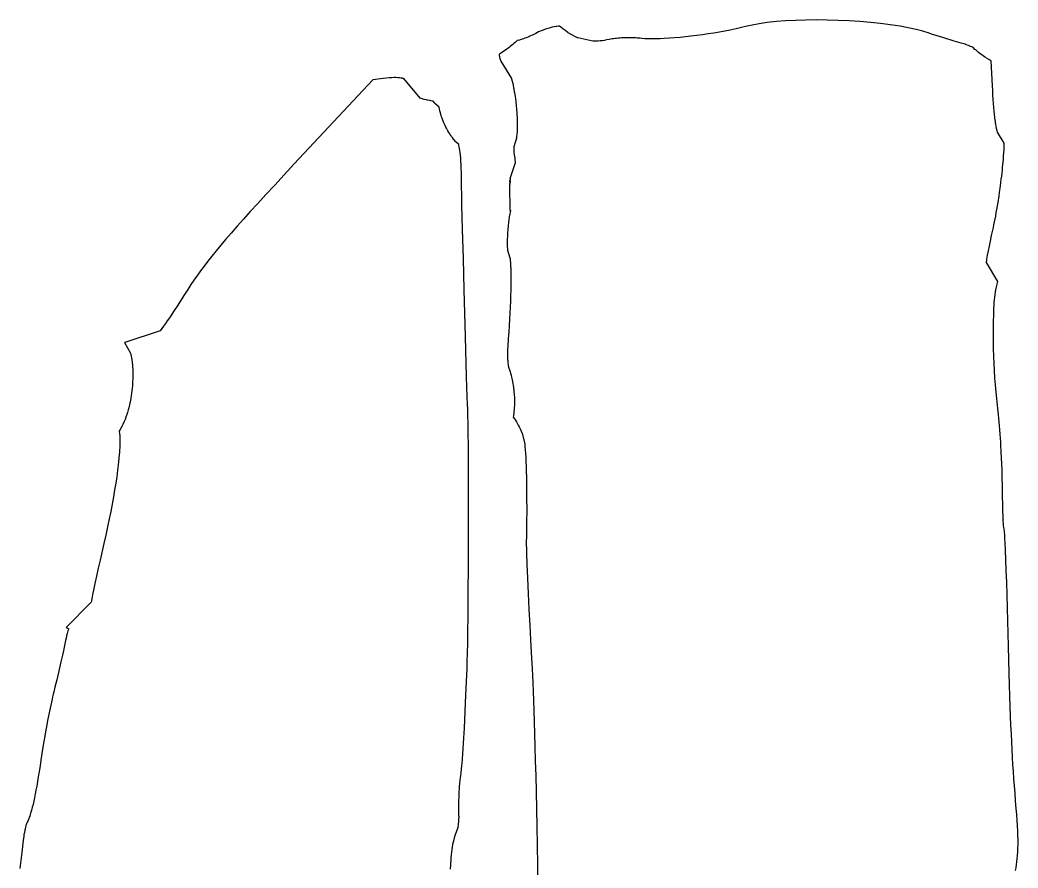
# Model space of a CAD drawing. Header units: metres. Extents: x -0.5 to 50.5, y -0.5 to 50.3.
# Drawn here: x 0.68 to 16.34, y 35.75 to 49.06 of the extents above; entities that cross this region are included whole.
import ezdxf

# ---------------------------------------------------------------- set-up
doc = ezdxf.new("R2010")
doc.units = ezdxf.units.M

msp = doc.modelspace()

# ---------------------------------------------------------------- linework, layer by layer
for p, q in [((12.5479, 49.0344), (12.4046, 49.0191)), ((12.6887, 49.0455), (12.5479, 49.0344)), ((12.8482, 49.0542), (12.6887, 49.0455)), ((13.0066, 49.0592), (12.8482, 49.0542)), ((13.1774, 49.0612), (13.0066, 49.0592)), ((13.3445, 49.0598), (13.1774, 49.0612)), ((13.5185, 49.055), (13.3445, 49.0598)), ((13.6878, 49.0472), (13.5185, 49.055)), ((13.8589, 49.0361), (13.6878, 49.0472)), ((14.0232, 49.0222), (13.8589, 49.0361)), ((8.81546, 48.8727), (8.77068, 48.8496)), ((8.83188, 48.8804), (8.81546, 48.8727)), ((8.85892, 48.8918), (8.83188, 48.8804)), ((8.88669, 48.9021), (8.85892, 48.8918)), ((8.90836, 48.9099), (8.88669, 48.9021)), ((8.9381, 48.9196), (8.90836, 48.9099)), ((8.95932, 48.9261), (8.9381, 48.9196)), ((8.97974, 48.9321), (8.95932, 48.9261)), ((9.01384, 48.9413), (8.97974, 48.9321)), ((9.03099, 48.9456), (9.01384, 48.9413)), ((9.06291, 48.9529), (9.03099, 48.9456)), ((9.09068, 48.9581), (9.06291, 48.9529)), ((9.10471, 48.9604), (9.09068, 48.9581)), ((9.12856, 48.9639), (9.10471, 48.9604)), ((9.14389, 48.9658), (9.12856, 48.9639)), ((9.18431, 48.9325), (9.14389, 48.9658)), ((9.19754, 48.9219), (9.18431, 48.9325)), ((9.22655, 48.8997), (9.19754, 48.9219)), ((9.2533, 48.8801), (9.22655, 48.8997)), ((9.27379, 48.8659), (9.2533, 48.8801)), ((9.28259, 48.86), (9.27379, 48.8659)), ((11.6553, 48.8708), (11.5636, 48.8552)), ((11.7377, 48.8858), (11.6553, 48.8708)), ((11.8241, 48.9027), (11.7377, 48.8858)), ((11.9182, 48.9227), (11.8241, 48.9027)), ((11.9988, 48.9413), (11.9182, 48.9227)), ((12.0627, 48.9572), (11.9988, 48.9413)), ((12.1671, 48.9813), (12.0627, 48.9572)), ((12.28, 49.0017), (12.1671, 48.9813)), ((12.4046, 49.0191), (12.28, 49.0017)), ((14.1828, 49.0052), (14.0232, 49.0222)), ((14.3345, 48.9857), (14.1828, 49.0052)), ((14.4901, 48.9616), (14.3345, 48.9857)), ((14.6175, 48.9382), (14.4901, 48.9616)), ((14.7403, 48.9113), (14.6175, 48.9382)), ((14.8479, 48.8831), (14.7403, 48.9113)), ((14.947, 48.8518), (14.8479, 48.8831)), ((8.45932, 48.7168), (8.44835, 48.707)), ((8.48157, 48.7377), (8.45932, 48.7168)), ((8.51529, 48.7446), (8.48157, 48.7377)), ((8.5267, 48.748), (8.51529, 48.7446)), ((8.55978, 48.759), (8.5267, 48.748)), ((8.5808, 48.7666), (8.55978, 48.759)), ((8.59976, 48.7737), (8.5808, 48.7666)), ((8.62035, 48.7818), (8.59976, 48.7737)), ((8.63626, 48.7882), (8.62035, 48.7818)), ((8.66133, 48.7988), (8.63626, 48.7882)), ((8.67674, 48.8055), (8.66133, 48.7988)), ((8.7048, 48.818), (8.67674, 48.8055)), ((8.74167, 48.8353), (8.7048, 48.818)), ((8.77068, 48.8496), (8.74167, 48.8353)), ((9.30949, 48.8428), (9.28259, 48.86)), ((9.31836, 48.8374), (9.30949, 48.8428)), ((9.34613, 48.8214), (9.31836, 48.8374)), ((9.38408, 48.8017), (9.34613, 48.8214)), ((9.42761, 48.7822), (9.38408, 48.8017)), ((9.43118, 48.7807), (9.42761, 48.7822)), ((9.66927, 48.7284), (9.43118, 48.7807)), ((9.67413, 48.7282), (9.66927, 48.7284)), ((9.74319, 48.7285), (9.67413, 48.7282)), ((9.74878, 48.7288), (9.74319, 48.7285)), ((9.78033, 48.7311), (9.74878, 48.7288)), ((9.78862, 48.7319), (9.78033, 48.7311)), ((9.82025, 48.7357), (9.78862, 48.7319)), ((9.84932, 48.7401), (9.82025, 48.7357)), ((9.86249, 48.7424), (9.84932, 48.7401)), ((9.88596, 48.7468), (9.86249, 48.7424)), ((9.92267, 48.7544), (9.88596, 48.7468)), ((9.94826, 48.7592), (9.92267, 48.7544)), ((9.97276, 48.7632), (9.94826, 48.7592)), ((9.99086, 48.7659), (9.97276, 48.7632)), ((10.0167, 48.7694), (9.99086, 48.7659)), ((10.0407, 48.7722), (10.0167, 48.7694)), ((10.0631, 48.7744), (10.0407, 48.7722)), ((10.0915, 48.7767), (10.0631, 48.7744)), ((10.1183, 48.7786), (10.0915, 48.7767)), ((10.1393, 48.7797), (10.1183, 48.7786)), ((10.1697, 48.7807), (10.1393, 48.7797)), ((10.1954, 48.7812), (10.1697, 48.7807)), ((10.2221, 48.7815), (10.1954, 48.7812)), ((10.2518, 48.7812), (10.2221, 48.7815)), ((10.28, 48.7806), (10.2518, 48.7812)), ((10.3051, 48.7797), (10.28, 48.7806)), ((10.3407, 48.778), (10.3051, 48.7797)), ((10.3651, 48.7765), (10.3407, 48.778)), ((10.403, 48.7736), (10.3651, 48.7765)), ((10.4357, 48.7709), (10.403, 48.7736)), ((10.4832, 48.7674), (10.4357, 48.7709)), ((10.5129, 48.7658), (10.4832, 48.7674)), ((10.5576, 48.7644), (10.5129, 48.7658)), ((10.5788, 48.7641), (10.5576, 48.7644)), ((10.6335, 48.764), (10.5788, 48.7641)), ((10.6498, 48.7642), (10.6335, 48.764)), ((10.7073, 48.7654), (10.6498, 48.7642)), ((10.7225, 48.7659), (10.7073, 48.7654)), ((10.7871, 48.7687), (10.7225, 48.7659)), ((10.8681, 48.7735), (10.7871, 48.7687)), ((10.9496, 48.7794), (10.8681, 48.7735)), ((11.0375, 48.7871), (10.9496, 48.7794)), ((11.1235, 48.7957), (11.0375, 48.7871)), ((11.2078, 48.8051), (11.1235, 48.7957)), ((11.3008, 48.8167), (11.2078, 48.8051)), ((11.3859, 48.8282), (11.3008, 48.8167)), ((11.4785, 48.8418), (11.3859, 48.8282)), ((11.5636, 48.8552), (11.4785, 48.8418)), ((14.9832, 48.8397), (14.947, 48.8518)), ((15.0718, 48.8114), (14.9832, 48.8397)), ((15.1735, 48.7801), (15.0718, 48.8114)), ((15.3393, 48.7306), (15.1735, 48.7801)), ((15.4481, 48.6989), (15.3393, 48.7306)), ((8.25708, 48.5616), (8.23338, 48.5462)), ((8.28267, 48.579), (8.25708, 48.5616)), ((8.3172, 48.6031), (8.28267, 48.579)), ((8.35486, 48.6308), (8.3172, 48.6031)), ((8.37019, 48.6425), (8.35486, 48.6308)), ((8.392, 48.6596), (8.37019, 48.6425)), ((8.41135, 48.6753), (8.392, 48.6596)), ((8.4301, 48.691), (8.41135, 48.6753)), ((8.44835, 48.707), (8.4301, 48.691)), ((15.4705, 48.6919), (15.4481, 48.6989)), ((15.4874, 48.6864), (15.4705, 48.6919)), ((15.5081, 48.6793), (15.4874, 48.6864)), ((15.5256, 48.6731), (15.5081, 48.6793)), ((15.5624, 48.6589), (15.5256, 48.6731)), ((15.5954, 48.6452), (15.5624, 48.6589)), ((15.6139, 48.637), (15.5954, 48.6452)), ((15.625, 48.6318), (15.6139, 48.637)), ((15.6396, 48.6245), (15.625, 48.6318)), ((15.6641, 48.5996), (15.6396, 48.6245)), ((15.6749, 48.5898), (15.6641, 48.5996)), ((15.7051, 48.564), (15.6749, 48.5898)), ((15.7195, 48.5523), (15.7051, 48.564)), ((8.21826, 48.5366), (8.19522, 48.5223)), ((8.19522, 48.5223), (8.19783, 48.505)), ((8.19783, 48.505), (8.20096, 48.4884)), ((8.20096, 48.4884), (8.20438, 48.4733)), ((8.20438, 48.4733), (8.20721, 48.4626)), ((8.20721, 48.4626), (8.20961, 48.4544)), ((8.20961, 48.4544), (8.21426, 48.4404)), ((8.21426, 48.4404), (8.21608, 48.4357)), ((8.21608, 48.4357), (8.21906, 48.4288)), ((8.23338, 48.5462), (8.21826, 48.5366)), ((8.21906, 48.4288), (8.22015, 48.4266)), ((8.22015, 48.4266), (8.22437, 48.4205)), ((8.22437, 48.4205), (8.22394, 48.4203)), ((8.22394, 48.4203), (8.22604, 48.4168)), ((8.22705, 48.4138), (8.22452, 48.4125)), ((8.22452, 48.4125), (8.3891, 48.1431)), ((8.22604, 48.4168), (8.2256, 48.4165)), ((8.2256, 48.4165), (8.22705, 48.4138)), ((15.7415, 48.5352), (15.7195, 48.5523)), ((15.7744, 48.511), (15.7415, 48.5352)), ((15.795, 48.4965), (15.7744, 48.511)), ((15.8161, 48.4823), (15.795, 48.4965)), ((15.8333, 48.471), (15.8161, 48.4823)), ((15.8454, 48.4633), (15.8333, 48.471)), ((15.8803, 48.442), (15.8454, 48.4633)), ((15.8993, 48.4308), (15.8803, 48.442)), ((15.9184, 48.42), (15.8993, 48.4308)), ((15.9385, 48.0294), (15.9184, 48.42)), ((6.21733, 48.1192), (4.98303, 46.8008)), ((6.37936, 48.1416), (6.21733, 48.1192)), ((6.42625, 48.1475), (6.37936, 48.1416)), ((6.47168, 48.1518), (6.42625, 48.1475)), ((6.5116, 48.1543), (6.47168, 48.1518)), ((6.54962, 48.1554), (6.5116, 48.1543)), ((6.5779, 48.1554), (6.54962, 48.1554)), ((6.60704, 48.1544), (6.5779, 48.1554)), ((6.63438, 48.1524), (6.60704, 48.1544)), ((6.65474, 48.15), (6.63438, 48.1524)), ((6.6721, 48.1473), (6.65474, 48.15)), ((6.68112, 48.1453), (6.6721, 48.1473)), ((6.68562, 48.1433), (6.68112, 48.1453)), ((6.68585, 48.1438), (6.68562, 48.1433)), ((6.68701, 48.1433), (6.68585, 48.1438)), ((6.68709, 48.1435), (6.68701, 48.1433)), ((6.69785, 48.1396), (6.68709, 48.1435)), ((6.6982, 48.1406), (6.69785, 48.1396)), ((6.70061, 48.1399), (6.6982, 48.1406)), ((6.70132, 48.1426), (6.70061, 48.1399)), ((6.95837, 47.8329), (6.70132, 48.1426)), ((8.3891, 48.1431), (8.39149, 48.1351)), ((8.39149, 48.1351), (8.4016, 48.0981)), ((8.4016, 48.0981), (8.40938, 48.0663)), ((8.40938, 48.0663), (8.41527, 48.0402)), ((8.41527, 48.0402), (8.42392, 47.9981)), ((8.42392, 47.9981), (8.42755, 47.9794)), ((8.42755, 47.9794), (8.43547, 47.9348)), ((8.43547, 47.9348), (8.43852, 47.9161)), ((15.9426, 47.9532), (15.9385, 48.0294)), ((15.9467, 47.8809), (15.9426, 47.9532)), ((7.00679, 47.818), (6.95837, 47.8329)), ((7.02301, 47.8137), (7.00679, 47.818)), ((7.05746, 47.8053), (7.02301, 47.8137)), ((7.07156, 47.8023), (7.05746, 47.8053)), ((7.10814, 47.7954), (7.07156, 47.8023)), ((7.12558, 47.7925), (7.10814, 47.7954)), ((7.16222, 47.7875), (7.12558, 47.7925)), ((7.18307, 47.7583), (7.16222, 47.7875)), ((8.43852, 47.9161), (8.44623, 47.8649)), ((8.44623, 47.8649), (8.45706, 47.7812)), ((8.45706, 47.7812), (8.46448, 47.7125)), ((15.9509, 47.8136), (15.9467, 47.8809)), ((15.9553, 47.7502), (15.9509, 47.8136)), ((7.18977, 47.7494), (7.18307, 47.7583)), ((7.25432, 47.6936), (7.18977, 47.7494)), ((7.26065, 47.6672), (7.25432, 47.6936)), ((7.26828, 47.6325), (7.26065, 47.6672)), ((7.27512, 47.6049), (7.26828, 47.6325)), ((8.46448, 47.7125), (8.46928, 47.6593)), ((8.46928, 47.6593), (8.47408, 47.5941)), ((15.9601, 47.6881), (15.9553, 47.7502)), ((15.9647, 47.6347), (15.9601, 47.6881)), ((15.9703, 47.5789), (15.9647, 47.6347)), ((7.28311, 47.576), (7.27512, 47.6049)), ((7.28696, 47.5632), (7.28311, 47.576)), ((7.29466, 47.5392), (7.28696, 47.5632)), ((7.29831, 47.5285), (7.29466, 47.5392)), ((7.30789, 47.5018), (7.29831, 47.5285)), ((7.31931, 47.4722), (7.30789, 47.5018)), ((7.32935, 47.448), (7.31931, 47.4722)), ((8.47408, 47.5941), (8.47502, 47.5792)), ((8.47502, 47.5792), (8.478, 47.5211)), ((8.478, 47.5211), (8.47997, 47.4599)), ((8.47997, 47.4599), (8.48026, 47.4408)), ((15.9751, 47.5348), (15.9703, 47.5789)), ((15.9769, 47.5206), (15.9751, 47.5348)), ((15.9836, 47.4699), (15.9769, 47.5206)), ((15.9876, 47.4434), (15.9836, 47.4699)), ((7.3356, 47.4338), (7.32935, 47.448)), ((7.34825, 47.4064), (7.3356, 47.4338)), ((7.36125, 47.3798), (7.34825, 47.4064)), ((7.37077, 47.3612), (7.36125, 47.3798)), ((7.37653, 47.3505), (7.37077, 47.3612)), ((7.38713, 47.3312), (7.37653, 47.3505)), ((7.3942, 47.3189), (7.38713, 47.3312)), ((7.40916, 47.2939), (7.3942, 47.3189)), ((8.47757, 47.3018), (8.47531, 47.2696)), ((8.4791, 47.3322), (8.47757, 47.3018)), ((8.48018, 47.3723), (8.4791, 47.3322)), ((8.48041, 47.394), (8.48018, 47.3723)), ((8.48026, 47.4408), (8.48041, 47.394)), ((15.9909, 47.4235), (15.9876, 47.4434)), ((15.9963, 47.3936), (15.9909, 47.4235)), ((16.0041, 47.3553), (15.9963, 47.3936)), ((16.0117, 47.3225), (16.0041, 47.3553)), ((16.0169, 47.3025), (16.0117, 47.3225)), ((16.1234, 47.1294), (16.0169, 47.3025)), ((7.42195, 47.2735), (7.40916, 47.2939)), ((7.42755, 47.2649), (7.42195, 47.2735)), ((7.44254, 47.243), (7.42755, 47.2649)), ((7.44849, 47.2345), (7.44254, 47.243)), ((7.46324, 47.2144), (7.44849, 47.2345)), ((7.48186, 47.1905), (7.46324, 47.2144)), ((7.48759, 47.1835), (7.48186, 47.1905)), ((7.51755, 47.149), (7.48759, 47.1835)), ((7.52307, 47.1431), (7.51755, 47.149)), ((7.56349, 47.1049), (7.52307, 47.1431)), ((8.46819, 47.2054), (8.4301, 47.0688)), ((8.47081, 47.225), (8.46819, 47.2054)), ((8.47531, 47.2696), (8.47081, 47.225)), ((7.56706, 47.092), (7.56349, 47.1049)), ((7.57193, 47.0711), (7.56706, 47.092)), ((7.57738, 47.0428), (7.57193, 47.0711)), ((7.58182, 47.0156), (7.57738, 47.0428)), ((7.58713, 46.9761), (7.58182, 47.0156)), ((8.42726, 47.0382), (8.42711, 47.0239)), ((8.42711, 47.0239), (8.42784, 47.0045)), ((8.42792, 47.0511), (8.42726, 47.0382)), ((8.42784, 47.0045), (8.42923, 46.9859)), ((8.42863, 47.0575), (8.42792, 47.0511)), ((8.43016, 47.0641), (8.42863, 47.0575)), ((8.43047, 47.0687), (8.42966, 47.0643)), ((8.42966, 47.0643), (8.43016, 47.0641)), ((8.4301, 47.0688), (8.43047, 47.0687)), ((16.117, 46.9743), (16.12, 47.0206)), ((16.12, 47.0206), (16.1218, 47.0548)), ((16.1218, 47.0548), (16.1231, 47.0872)), ((16.1231, 47.0872), (16.1236, 47.114)), ((16.1236, 47.114), (16.1234, 47.1294)), ((7.59134, 46.9379), (7.58713, 46.9761)), ((7.59512, 46.8939), (7.59134, 46.9379)), ((7.59846, 46.8446), (7.59512, 46.8939)), ((7.6013, 46.789), (7.59846, 46.8446)), ((8.42923, 46.9859), (8.43016, 46.9769)), ((8.43016, 46.9769), (8.4391, 46.9187)), ((8.4391, 46.9187), (8.44289, 46.8902)), ((8.44289, 46.8902), (8.44543, 46.8679)), ((8.44543, 46.8679), (8.44899, 46.8307)), ((8.44899, 46.8307), (8.4498, 46.82)), ((16.0975, 46.7455), (16.1094, 46.8783)), ((16.1094, 46.8783), (16.1135, 46.9272)), ((16.1135, 46.9272), (16.117, 46.9743)), ((4.98303, 46.8008), (4.8231, 46.6297)), ((7.60341, 46.7267), (7.6013, 46.789)), ((7.60449, 46.6719), (7.60341, 46.7267)), ((8.4498, 46.82), (8.37099, 46.5821)), ((16.0887, 46.6577), (16.094, 46.708)), ((16.094, 46.708), (16.0975, 46.7455)), ((4.8231, 46.6297), (4.67465, 46.4702)), ((7.6058, 46.5416), (7.60449, 46.6719)), ((7.60754, 46.4438), (7.6058, 46.5416)), ((8.37106, 46.54), (8.35812, 46.5403)), ((8.35812, 46.5403), (8.35828, 46.5334)), ((8.35828, 46.5334), (8.37012, 46.5324)), ((8.36954, 46.5254), (8.35841, 46.5263)), ((8.35841, 46.5263), (8.35849, 46.5206)), ((8.35849, 46.5206), (8.3694, 46.5191)), ((8.3694, 46.5191), (8.36575, 46.4929)), ((8.36722, 46.5706), (8.36583, 46.5665)), ((8.36583, 46.5665), (8.37172, 46.5664)), ((8.37122, 46.5707), (8.36722, 46.5706)), ((8.37012, 46.5324), (8.36954, 46.5254)), ((8.37041, 46.5803), (8.36975, 46.5783)), ((8.36975, 46.5783), (8.37099, 46.5783)), ((8.37114, 46.5803), (8.37041, 46.5803)), ((8.37099, 46.5821), (8.37114, 46.5803)), ((8.37099, 46.5783), (8.37122, 46.5707)), ((8.37172, 46.5664), (8.37106, 46.54)), ((16.0712, 46.5124), (16.0776, 46.5622)), ((16.0776, 46.5622), (16.0835, 46.6117)), ((16.0835, 46.6117), (16.0887, 46.6577)), ((4.67465, 46.4702), (4.53719, 46.3216)), ((7.61038, 46.3143), (7.60754, 46.4438)), ((8.36575, 46.4929), (8.35893, 46.4938)), ((8.35893, 46.4938), (8.35899, 46.4878)), ((8.35899, 46.4878), (8.36417, 46.4868)), ((8.36285, 46.4801), (8.35915, 46.4808)), ((8.35915, 46.4808), (8.35922, 46.4756)), ((8.35922, 46.4756), (8.3622, 46.4749)), ((8.3622, 46.4749), (8.35944, 46.4638)), ((8.35944, 46.4638), (8.36591, 46.0768)), ((8.36417, 46.4868), (8.36285, 46.4801)), ((16.0493, 46.3532), (16.0643, 46.4594)), ((16.0643, 46.4594), (16.0712, 46.5124)), ((4.53719, 46.3216), (4.40961, 46.1828)), ((7.61409, 46.1564), (7.61038, 46.3143)), ((16.0254, 46.1962), (16.0413, 46.2994)), ((16.0413, 46.2994), (16.0493, 46.3532)), ((4.29178, 46.0536), (4.18579, 45.9361)), ((4.40961, 46.1828), (4.29178, 46.0536)), ((7.62369, 45.7712), (7.61409, 46.1564)), ((8.36591, 46.0768), (8.37761, 46.0731)), ((8.37209, 46.0554), (8.36845, 46.0405)), ((8.37419, 46.0611), (8.37209, 46.0554)), ((8.37761, 46.0731), (8.3739, 46.0613)), ((8.3739, 46.0613), (8.37419, 46.0611)), ((15.9988, 46.0379), (16.0067, 46.0835)), ((16.0067, 46.0835), (16.0254, 46.1962)), ((4.18579, 45.9361), (4.08583, 45.8239)), ((8.34991, 45.9275), (8.34439, 45.8815)), ((8.35602, 45.9712), (8.34991, 45.9275)), ((8.36365, 46.0164), (8.35602, 45.9712)), ((8.36845, 46.0405), (8.36365, 46.0164)), ((15.9621, 45.8447), (15.9719, 45.8938)), ((15.9719, 45.8938), (15.989, 45.9836)), ((15.989, 45.9836), (15.9988, 46.0379)), ((4.08583, 45.8239), (3.99008, 45.715)), ((7.63547, 45.3172), (7.62369, 45.7712)), ((8.33429, 45.7737), (8.33043, 45.7206)), ((8.33916, 45.8305), (8.33429, 45.7737)), ((8.34439, 45.8815), (8.33916, 45.8305)), ((15.925, 45.6758), (15.9537, 45.8047)), ((15.9537, 45.8047), (15.9621, 45.8447)), ((3.90453, 45.616), (3.8282, 45.526)), ((3.99008, 45.715), (3.90453, 45.616)), ((8.32541, 45.6136), (8.32454, 45.5699)), ((8.32767, 45.6696), (8.32541, 45.6136)), ((8.33043, 45.7206), (8.32767, 45.6696)), ((15.8897, 45.5116), (15.9064, 45.5905)), ((15.9064, 45.5905), (15.925, 45.6758)), ((3.75449, 45.4371), (3.68906, 45.3562)), ((3.8282, 45.526), (3.75449, 45.4371)), ((8.32454, 45.5699), (8.32454, 45.5278)), ((8.32454, 45.5278), (8.32527, 45.5002)), ((8.32527, 45.5002), (8.32687, 45.4722)), ((8.32687, 45.4722), (8.32751, 45.4656)), ((8.32751, 45.4656), (8.32935, 45.4559)), ((8.32935, 45.4559), (8.32861, 45.4557)), ((8.32861, 45.4557), (8.32941, 45.448)), ((8.32941, 45.448), (8.32898, 45.448)), ((8.32898, 45.448), (8.36736, 45.326)), ((15.8619, 45.3701), (15.8745, 45.4365)), ((15.8745, 45.4365), (15.8897, 45.5116)), ((3.6272, 45.2777), (3.567, 45.1988)), ((3.68906, 45.3562), (3.6272, 45.2777)), ((7.64862, 44.8269), (7.63547, 45.3172)), ((8.36736, 45.326), (8.36917, 45.3102)), ((8.36917, 45.3102), (8.37187, 45.2821)), ((8.37187, 45.2821), (8.37411, 45.2521)), ((15.8425, 45.252), (15.8482, 45.2904)), ((15.8482, 45.2904), (15.8508, 45.3061)), ((15.8508, 45.3061), (15.8619, 45.3701)), ((3.51198, 45.1247), (3.46327, 45.0568)), ((3.567, 45.1988), (3.51198, 45.1247)), ((8.37411, 45.2521), (8.37521, 45.2338)), ((8.37521, 45.2338), (8.37753, 45.1868)), ((8.37753, 45.1868), (8.37811, 45.1723)), ((8.37811, 45.1723), (8.37987, 45.1112)), ((8.37987, 45.1112), (8.38058, 45.0482)), ((16.0241, 44.9566), (15.8425, 45.252)), ((3.40852, 44.9782), (3.36113, 44.908)), ((3.46327, 45.0568), (3.40852, 44.9782)), ((8.38066, 44.9749), (8.38, 44.8985)), ((8.38058, 45.0482), (8.38066, 44.9749)), ((16.005, 44.8918), (16.0241, 44.9566)), ((3.31192, 44.8329), (3.26088, 44.7531)), ((3.36113, 44.908), (3.31192, 44.8329)), ((7.66898, 44.0936), (7.64862, 44.8269)), ((8.37856, 44.82), (8.3763, 44.7346)), ((8.38, 44.8985), (8.37856, 44.82)), ((15.9856, 44.7878), (15.9917, 44.8263)), ((15.9917, 44.8263), (16.0005, 44.8719)), ((16.0005, 44.8719), (16.005, 44.8918)), ((3.22504, 44.6966), (3.15468, 44.587)), ((3.26088, 44.7531), (3.22504, 44.6966)), ((8.3734, 44.6453), (8.36975, 44.5545)), ((8.3763, 44.7346), (8.3734, 44.6453)), ((15.9678, 44.6187), (15.973, 44.6808)), ((15.973, 44.6808), (15.9751, 44.7018)), ((15.9751, 44.7018), (15.9814, 44.7566)), ((15.9814, 44.7566), (15.9856, 44.7878)), ((3.08656, 44.4834), (3.05341, 44.4336)), ((3.15468, 44.587), (3.08656, 44.4834)), ((8.36975, 44.5545), (8.3654, 44.4597)), ((15.9579, 44.4323), (15.9612, 44.5108)), ((15.9612, 44.5108), (15.9666, 44.6022)), ((15.9666, 44.6022), (15.9678, 44.6187)), ((2.9901, 44.3402), (2.96088, 44.2979)), ((3.02245, 44.3877), (2.9901, 44.3402)), ((3.05341, 44.4336), (3.02245, 44.3877)), ((8.36031, 44.3629), (8.35449, 44.2631)), ((8.3654, 44.4597), (8.36031, 44.3629)), ((15.9536, 44.2267), (15.9551, 44.3306)), ((15.9551, 44.3306), (15.9579, 44.4323)), ((2.8764, 44.1792), (2.32195, 44.0005)), ((2.90323, 44.2161), (2.8764, 44.1792)), ((2.93164, 44.2561), (2.90323, 44.2161)), ((2.96088, 44.2979), (2.93164, 44.2561)), ((8.35449, 44.2631), (8.34795, 44.1624)), ((15.9535, 44.1223), (15.9536, 44.2267)), ((7.68744, 43.4597), (7.66898, 44.0936)), ((8.34082, 44.0612), (8.33101, 43.9294)), ((8.34795, 44.1624), (8.34082, 44.0612)), ((15.9544, 44.0098), (15.9535, 44.1223)), ((2.32195, 44.0005), (2.3197, 43.9965)), ((2.3197, 43.9965), (2.4118, 43.8301)), ((8.32832, 43.8758), (8.32759, 43.8511)), ((8.32941, 43.9025), (8.32832, 43.8758)), ((8.33101, 43.9294), (8.32941, 43.9025)), ((15.9565, 43.9002), (15.9544, 44.0098)), ((15.9599, 43.7858), (15.9565, 43.9002)), ((2.4118, 43.8301), (2.41653, 43.8109)), ((2.41653, 43.8109), (2.42743, 43.7584)), ((2.42743, 43.7584), (2.43224, 43.7298)), ((2.43224, 43.7298), (2.43811, 43.6865)), ((8.32759, 43.8511), (8.32738, 43.8247)), ((8.32738, 43.8247), (8.32751, 43.8003)), ((8.32751, 43.8003), (8.32796, 43.778)), ((8.32796, 43.778), (8.32883, 43.7571)), ((8.32883, 43.7571), (8.33029, 43.7312)), ((8.33029, 43.7312), (8.33159, 43.714)), ((8.33159, 43.714), (8.33377, 43.6908)), ((15.9644, 43.6714), (15.9599, 43.7858)), ((2.43811, 43.6865), (2.44197, 43.65)), ((2.44197, 43.65), (2.44489, 43.6138)), ((2.44489, 43.6138), (2.44705, 43.5737)), ((2.44705, 43.5737), (2.44807, 43.5436)), ((2.44807, 43.5436), (2.44865, 43.4954)), ((8.33377, 43.6908), (8.33553, 43.6764)), ((8.33553, 43.6764), (8.33864, 43.6538)), ((8.33864, 43.6538), (8.34126, 43.6373)), ((8.34126, 43.6373), (8.34366, 43.6242)), ((8.34366, 43.6242), (8.34642, 43.611)), ((8.34642, 43.611), (8.35049, 43.5937)), ((8.35049, 43.5937), (8.35341, 43.5826)), ((8.35341, 43.5826), (8.35741, 43.5688)), ((8.35741, 43.5688), (8.3678, 43.5367)), ((15.97, 43.558), (15.9644, 43.6714)), ((15.9772, 43.4412), (15.97, 43.558)), ((2.44612, 43.3967), (2.44305, 43.3459)), ((2.44713, 43.4198), (2.44612, 43.3967)), ((2.44844, 43.467), (2.44713, 43.4198)), ((2.44865, 43.4954), (2.44844, 43.467)), ((7.69725, 43.1448), (7.68744, 43.4597)), ((8.3678, 43.5367), (8.37361, 43.5178)), ((8.37361, 43.5178), (8.3835, 43.4834)), ((8.3835, 43.4834), (8.3912, 43.4537)), ((8.3912, 43.4537), (8.39658, 43.4315)), ((8.39658, 43.4315), (8.40131, 43.4109)), ((8.40131, 43.4109), (8.40683, 43.3842)), ((8.40683, 43.3842), (8.41322, 43.3505)), ((15.985, 43.3333), (15.9772, 43.4412)), ((2.43361, 43.2466), (2.42693, 43.1948)), ((2.43629, 43.2707), (2.43361, 43.2466)), ((2.4411, 43.3213), (2.43629, 43.2707)), ((2.44305, 43.3459), (2.4411, 43.3213)), ((8.41322, 43.3505), (8.4165, 43.3314)), ((8.4165, 43.3314), (8.42224, 43.2936)), ((8.42224, 43.2936), (8.42464, 43.2762)), ((8.42464, 43.2762), (8.42653, 43.2609)), ((8.42653, 43.2609), (8.43016, 43.2264)), ((15.9946, 43.2206), (15.985, 43.3333)), ((2.41057, 43.0946), (2.40112, 43.0468)), ((2.41493, 43.1184), (2.41057, 43.0946)), ((2.42358, 43.1716), (2.41493, 43.1184)), ((2.42693, 43.1948), (2.42358, 43.1716)), ((7.70119, 43.0303), (7.69725, 43.1448)), ((8.43016, 43.2264), (8.43336, 43.1892)), ((8.43336, 43.1892), (8.4346, 43.1712)), ((8.4346, 43.1712), (8.43634, 43.1386)), ((8.43634, 43.1386), (8.437, 43.1214)), ((8.437, 43.1214), (8.43765, 43.0879)), ((8.43773, 43.0718), (8.43723, 43.0321)), ((8.43765, 43.0879), (8.43773, 43.0718)), ((16.0047, 43.1191), (15.9946, 43.2206)), ((16.023, 42.9645), (16.0047, 43.1191)), ((2.37654, 42.9441), (2.36433, 42.901)), ((2.38411, 42.9731), (2.37654, 42.9441)), ((2.39523, 43.0197), (2.38411, 42.9731)), ((2.40112, 43.0468), (2.39523, 43.0197)), ((7.70409, 42.9543), (7.70119, 43.0303)), ((7.7075, 42.8532), (7.70409, 42.9543)), ((8.43242, 42.9431), (8.42973, 42.9141)), ((8.4351, 42.9813), (8.43242, 42.9431)), ((8.4362, 43.0026), (8.4351, 42.9813)), ((8.43723, 43.0321), (8.4362, 43.0026)), ((16.0286, 42.9134), (16.023, 42.9645)), ((2.31418, 42.7593), (2.29338, 42.7123)), ((2.32718, 42.7917), (2.31418, 42.7593)), ((2.34071, 42.8283), (2.32718, 42.7917)), ((2.35371, 42.8668), (2.34071, 42.8283)), ((2.36433, 42.901), (2.35371, 42.8668)), ((7.71019, 42.7264), (7.7075, 42.8532)), ((8.42145, 42.8463), (8.41919, 42.8259)), ((8.41919, 42.8259), (8.43752, 42.7994)), ((8.42763, 42.8955), (8.42145, 42.8463)), ((8.42973, 42.9141), (8.42763, 42.8955)), ((8.43752, 42.7994), (8.45204, 42.7769)), ((8.45204, 42.7769), (8.46703, 42.7528)), ((16.0336, 42.8665), (16.0286, 42.9134)), ((16.0394, 42.8064), (16.0336, 42.8665)), ((16.0447, 42.7481), (16.0394, 42.8064)), ((2.2513, 42.6322), (2.23486, 42.6049)), ((2.23486, 42.6049), (2.23624, 42.5964)), ((2.2816, 42.6881), (2.2513, 42.6322)), ((2.29338, 42.7123), (2.2816, 42.6881)), ((7.71245, 42.5707), (7.71019, 42.7264)), ((8.46703, 42.7528), (8.47357, 42.7417)), ((8.47357, 42.7417), (8.48396, 42.7236)), ((8.48396, 42.7236), (8.4953, 42.7031)), ((8.4953, 42.7031), (8.50963, 42.6757)), ((8.50963, 42.6757), (8.51958, 42.6557)), ((8.51958, 42.6557), (8.53522, 42.6223)), ((8.53522, 42.6223), (8.54205, 42.6066)), ((8.54205, 42.6066), (8.556, 42.572)), ((16.0498, 42.6883), (16.0447, 42.7481)), ((16.0547, 42.6262), (16.0498, 42.6883)), ((16.0596, 42.5618), (16.0547, 42.6262)), ((2.23624, 42.5964), (2.23842, 42.5775)), ((2.23842, 42.5775), (2.24228, 42.5298)), ((2.24228, 42.5298), (2.24388, 42.4963)), ((2.24388, 42.4963), (2.24467, 42.4646)), ((2.24467, 42.4646), (2.24483, 42.4209)), ((7.71442, 42.3826), (7.71245, 42.5707)), ((8.556, 42.572), (8.59766, 42.4066)), ((16.0641, 42.4975), (16.0596, 42.5618)), ((16.0684, 42.4321), (16.0641, 42.4975)), ((2.24155, 42.3194), (2.23784, 42.2606)), ((2.24249, 42.3394), (2.24155, 42.3194)), ((2.24438, 42.3935), (2.24249, 42.3394)), ((2.24483, 42.4209), (2.24438, 42.3935)), ((7.71594, 42.1753), (7.71442, 42.3826)), ((8.59766, 42.4066), (8.5994, 42.3929)), ((8.5994, 42.3929), (8.60231, 42.366)), ((8.60231, 42.366), (8.60681, 42.3143)), ((8.60681, 42.3143), (8.61052, 42.2583)), ((16.0722, 42.369), (16.0684, 42.4321)), ((16.0761, 42.2995), (16.0722, 42.369)), ((16.0828, 42.1664), (16.0761, 42.2995)), ((2.23094, 42.1785), (2.22054, 42.0793)), ((2.2366, 42.2439), (2.23094, 42.1785)), ((2.23784, 42.2606), (2.2366, 42.2439)), ((7.71695, 41.9494), (7.71594, 42.1753)), ((8.61052, 42.2583), (8.61357, 42.1998)), ((8.61357, 42.1998), (8.61664, 42.1295)), ((16.0853, 42.1076), (16.0828, 42.1664)), ((2.2103, 41.995), (2.19612, 41.8922)), ((2.22054, 42.0793), (2.2103, 41.995)), ((8.61664, 42.1295), (8.61954, 42.0522)), ((8.61954, 42.0522), (8.6218, 41.9736)), ((16.0898, 41.9785), (16.0853, 42.1076)), ((16.0914, 41.9193), (16.0898, 41.9785)), ((2.19612, 41.8922), (2.18063, 41.7888)), ((7.71761, 41.7082), (7.71695, 41.9494)), ((8.6218, 41.9736), (8.6239, 41.8873)), ((8.6239, 41.8873), (8.62572, 41.797)), ((16.0925, 41.8638), (16.0914, 41.9193)), ((16.0939, 41.7532), (16.0925, 41.8638)), ((2.16377, 41.6848), (2.14545, 41.5785)), ((2.18063, 41.7888), (2.16377, 41.6848)), ((7.7179, 41.4559), (7.71761, 41.7082)), ((8.62572, 41.797), (8.62711, 41.7061)), ((8.62711, 41.7061), (8.62819, 41.6096)), ((16.0965, 41.5937), (16.0939, 41.7532)), ((2.14545, 41.5785), (2.12451, 41.4636)), ((8.62819, 41.6096), (8.62885, 41.5133)), ((8.62885, 41.5133), (8.62914, 41.4163)), ((16.0999, 41.4442), (16.0965, 41.5937)), ((2.12451, 41.4636), (2.10219, 41.3469)), ((7.71768, 41.1962), (7.7179, 41.4559)), ((8.62914, 41.4163), (8.62906, 41.3189)), ((16.1027, 41.3532), (16.0999, 41.4442)), ((16.1058, 41.2729), (16.1027, 41.3532)), ((2.07849, 41.2287), (2.0524, 41.1031)), ((2.10219, 41.3469), (2.07849, 41.2287)), ((7.71718, 40.9324), (7.71768, 41.1962)), ((8.62856, 41.2231), (8.62761, 41.1283)), ((8.62906, 41.3189), (8.62856, 41.2231)), ((16.109, 41.2032), (16.1058, 41.2729)), ((16.1128, 41.1401), (16.109, 41.2032)), ((2.0524, 41.1031), (2.02492, 40.9763)), ((8.62622, 41.0367), (8.62427, 40.9496)), ((8.62761, 41.1283), (8.62622, 41.0367)), ((16.1141, 41.1222), (16.1128, 41.1401)), ((16.1162, 41.0979), (16.1141, 41.1222)), ((16.1272, 41.0376), (16.1162, 41.0979)), ((16.126, 41.0375), (16.1272, 41.0376)), ((16.1274, 41.0257), (16.126, 41.0375)), ((2.02492, 40.9763), (1.99577, 40.8461)), ((7.71623, 40.6684), (7.71718, 40.9324)), ((8.62427, 40.9496), (8.62216, 40.8708)), ((16.128, 41.0194), (16.1274, 41.0257)), ((16.1283, 41.0164), (16.1277, 41.0194)), ((16.1277, 41.0194), (16.128, 41.0194)), ((16.1306, 40.987), (16.1283, 41.0164)), ((16.1324, 40.9585), (16.1306, 40.987)), ((16.1351, 40.9098), (16.1324, 40.9585)), ((16.1376, 40.8596), (16.1351, 40.9098)), ((1.99577, 40.8461), (1.93471, 40.5828)), ((8.62216, 40.8708), (8.62216, 40.8596)), ((8.62216, 40.8596), (8.62296, 40.8172)), ((8.62296, 40.8172), (8.6244, 40.7678)), ((8.6244, 40.7678), (8.62695, 40.6935)), ((16.1433, 40.7356), (16.1376, 40.8596)), ((16.1491, 40.5918), (16.1433, 40.7356)), ((1.93471, 40.5828), (1.9057, 40.4545)), ((7.71492, 40.4076), (7.71623, 40.6684)), ((8.62695, 40.6935), (8.63371, 40.5168)), ((16.1553, 40.4217), (16.1491, 40.5918)), ((1.9057, 40.4545), (1.87843, 40.3313)), ((8.63371, 40.5168), (8.64287, 40.3001)), ((16.1615, 40.2371), (16.1553, 40.4217)), ((1.87843, 40.3313), (1.85394, 40.2173)), ((7.71332, 40.1537), (7.71492, 40.4076)), ((8.64287, 40.3001), (8.65363, 40.0602)), ((1.83235, 40.1135), (1.82268, 40.0658)), ((1.85394, 40.2173), (1.83235, 40.1135)), ((7.71129, 39.9106), (7.71332, 40.1537)), ((16.1676, 40.0378), (16.1615, 40.2371)), ((1.79956, 39.9451), (1.79549, 39.9223)), ((1.80655, 39.9825), (1.79956, 39.9451)), ((1.82268, 40.0658), (1.80655, 39.9825)), ((8.65363, 40.0602), (8.66541, 39.8086)), ((16.1736, 39.8281), (16.1676, 40.0378)), ((1.79549, 39.9223), (1.40199, 39.5257)), ((7.70895, 39.6815), (7.71129, 39.9106)), ((8.66541, 39.8086), (8.67755, 39.563)), ((16.1894, 39.2308), (16.1736, 39.8281)), ((7.70627, 39.4703), (7.70895, 39.6815)), ((1.40199, 39.5257), (1.44423, 39.5052)), ((1.43042, 39.4725), (1.42351, 39.4506)), ((1.43507, 39.4853), (1.43042, 39.4725)), ((1.43761, 39.4915), (1.43507, 39.4853)), ((1.44205, 39.4992), (1.43761, 39.4915)), ((1.44423, 39.5052), (1.44147, 39.4995)), ((1.44147, 39.4995), (1.44205, 39.4992)), ((7.70335, 39.2836), (7.70627, 39.4703)), ((8.67755, 39.563), (8.68947, 39.3323)), ((1.39203, 39.3187), (1.37167, 39.2153)), ((1.4006, 39.3594), (1.39203, 39.3187)), ((1.40912, 39.3964), (1.4006, 39.3594)), ((1.41791, 39.4309), (1.40912, 39.3964)), ((1.42351, 39.4506), (1.41791, 39.4309)), ((8.68947, 39.3323), (8.70059, 39.1315)), ((1.3596, 39.1572), (1.34543, 39.0916)), ((1.37167, 39.2153), (1.3596, 39.1572)), ((7.70001, 39.1165), (7.70335, 39.2836)), ((16.2012, 38.8107), (16.1894, 39.2308)), ((1.34543, 39.0916), (1.32152, 38.9844)), ((7.69675, 38.9892), (7.70001, 39.1165)), ((8.70059, 39.1315), (8.71629, 38.8753)), ((1.29396, 38.8652), (1.25566, 38.7045)), ((1.32152, 38.9844), (1.29396, 38.8652)), ((7.6745, 38.4663), (7.69283, 38.8812)), ((7.69283, 38.8812), (7.69675, 38.9892)), ((8.71629, 38.8753), (8.72168, 38.7717)), ((1.25566, 38.7045), (1.22723, 38.5892)), ((8.72168, 38.7717), (8.72705, 38.6544)), ((16.2069, 38.6233), (16.2012, 38.8107)), ((1.22723, 38.5892), (1.20833, 38.5134)), ((8.72705, 38.6544), (8.73251, 38.5225)), ((16.2125, 38.4492), (16.2069, 38.6233)), ((1.18195, 38.4007), (1.16086, 38.3049)), ((1.19016, 38.437), (1.18195, 38.4007)), ((1.19954, 38.4769), (1.19016, 38.437)), ((1.20833, 38.5134), (1.19954, 38.4769)), ((7.65262, 37.9447), (7.6745, 38.4663)), ((8.73251, 38.5225), (8.73781, 38.3778)), ((8.73781, 38.3778), (8.74327, 38.2178)), ((16.218, 38.2866), (16.2125, 38.4492)), ((1.16086, 38.3049), (1.14095, 38.2103)), ((8.74327, 38.2178), (8.74857, 38.0437)), ((16.2235, 38.1348), (16.218, 38.2866)), ((1.11143, 38.0636), (1.09253, 37.9645)), ((1.12109, 38.1124), (1.11143, 38.0636)), ((1.14095, 38.2103), (1.12109, 38.1124)), ((16.2291, 37.993), (16.2235, 38.1348)), ((1.08374, 37.9167), (1.06628, 37.8193)), ((1.09253, 37.9645), (1.08374, 37.9167)), ((7.64912, 37.8659), (7.65262, 37.9447)), ((8.74857, 38.0437), (8.75395, 37.8555)), ((16.235, 37.8577), (16.2291, 37.993)), ((1.06628, 37.8193), (1.05247, 37.7374)), ((7.63989, 37.705), (7.64513, 37.7919)), ((7.64513, 37.7919), (7.64912, 37.8659)), ((8.75395, 37.8555), (8.7594, 37.6513)), ((16.2408, 37.732), (16.235, 37.8577)), ((1.03838, 37.6491), (1.02281, 37.5457)), ((1.05247, 37.7374), (1.03838, 37.6491)), ((7.62834, 37.5415), (7.63437, 37.6231)), ((7.63437, 37.6231), (7.63989, 37.705)), ((8.7594, 37.6513), (8.76492, 37.4326)), ((16.2471, 37.6091), (16.2408, 37.732)), ((16.2536, 37.4913), (16.2471, 37.6091)), ((1.00719, 37.4443), (0.99257, 37.3513)), ((1.02281, 37.5457), (1.00719, 37.4443)), ((7.61548, 37.3906), (7.62201, 37.4639)), ((7.62201, 37.4639), (7.62834, 37.5415)), ((8.76492, 37.4326), (8.77039, 37.1986)), ((16.2605, 37.377), (16.2536, 37.4913)), ((0.99257, 37.3513), (0.97847, 37.2629)), ((7.59955, 37.2424), (7.60646, 37.3008)), ((7.60646, 37.3008), (7.61227, 37.3575)), ((7.61227, 37.3575), (7.61548, 37.3906)), ((16.2678, 37.2639), (16.2605, 37.377)), ((0.96532, 37.1825), (0.95259, 37.1067)), ((0.97847, 37.2629), (0.96532, 37.1825)), ((7.58072, 37.0736), (7.58653, 37.1345)), ((7.58653, 37.1345), (7.58989, 37.1652)), ((7.58989, 37.1652), (7.5941, 37.2005)), ((7.5941, 37.2005), (7.59955, 37.2424)), ((8.77039, 37.1986), (8.77583, 36.9495)), ((16.2757, 37.1512), (16.2678, 37.2639)), ((16.2839, 37.0389), (16.2757, 37.1512)), ((0.92874, 36.9719), (0.91733, 36.9119)), ((0.94015, 37.0351), (0.92874, 36.9719)), ((0.95259, 37.1067), (0.94015, 37.0351)), ((7.57112, 36.9393), (7.57506, 37.0014)), ((7.57506, 37.0014), (7.57753, 37.0353)), ((7.57753, 37.0353), (7.58072, 37.0736)), ((16.2929, 36.9238), (16.2839, 37.0389)), ((0.90527, 36.8511), (0.89458, 36.8011)), ((0.91733, 36.9119), (0.90527, 36.8511)), ((7.56531, 36.8019), (7.56764, 36.8683)), ((7.56764, 36.8683), (7.57112, 36.9393)), ((8.77583, 36.9495), (8.78703, 36.4042)), ((16.3025, 36.8059), (16.2929, 36.9238)), ((0.8591, 36.6567), (0.8501, 36.6256)), ((0.86404, 36.6747), (0.8591, 36.6567)), ((0.87175, 36.7041), (0.86404, 36.6747)), ((0.88229, 36.7469), (0.87175, 36.7041)), ((0.89458, 36.8011), (0.88229, 36.7469)), ((7.56393, 36.7069), (7.56415, 36.7394)), ((7.56436, 36.6495), (7.56393, 36.7069)), ((7.56415, 36.7394), (7.56531, 36.8019)), ((7.56538, 36.6105), (7.56436, 36.6495)), ((16.3127, 36.6833), (16.3025, 36.8059)), ((16.3204, 36.5897), (16.3127, 36.6833)), ((0.81084, 36.5112), (0.80008, 36.4851)), ((0.81673, 36.5264), (0.81084, 36.5112)), ((0.8242, 36.5466), (0.81673, 36.5264)), ((0.83104, 36.5659), (0.8242, 36.5466)), ((0.83874, 36.5889), (0.83104, 36.5659)), ((0.84522, 36.6094), (0.83874, 36.5889)), ((0.8501, 36.6256), (0.84522, 36.6094)), ((7.56328, 36.4692), (7.56567, 36.4998)), ((7.56706, 36.5695), (7.56538, 36.6105)), ((7.56567, 36.4998), (7.56633, 36.5112)), ((7.56633, 36.5112), (7.56706, 36.5304)), ((7.56735, 36.5552), (7.56706, 36.5695)), ((7.56706, 36.5304), (7.56735, 36.543)), ((7.56735, 36.543), (7.56735, 36.5552)), ((16.3271, 36.4953), (16.3204, 36.5897)), ((16.3318, 36.4175), (16.3271, 36.4953)), ((0.7545, 36.3424), (0.7473, 36.3062)), ((0.75835, 36.3607), (0.7545, 36.3424)), ((0.76642, 36.3953), (0.75835, 36.3607)), ((0.77231, 36.4175), (0.76642, 36.3953)), ((0.77805, 36.4364), (0.77231, 36.4175)), ((0.7827, 36.4461), (0.77805, 36.4364)), ((0.79317, 36.4692), (0.7827, 36.4461)), ((0.80008, 36.4851), (0.79317, 36.4692)), ((7.53093, 36.3331), (7.54227, 36.3617)), ((7.54227, 36.3617), (7.54779, 36.3749)), ((7.54779, 36.3749), (7.55157, 36.3906)), ((7.55157, 36.3906), (7.55397, 36.4023)), ((7.55397, 36.4023), (7.55702, 36.4202)), ((7.55702, 36.4202), (7.56036, 36.4437)), ((7.56036, 36.4437), (7.56328, 36.4692)), ((8.78703, 36.4042), (8.79263, 36.1079)), ((16.336, 36.3301), (16.3318, 36.4175)), ((0.72913, 36.1866), (0.70783, 35.995)), ((0.73218, 36.2114), (0.72913, 36.1866)), ((0.73733, 36.2475), (0.73218, 36.2114)), ((0.74068, 36.2684), (0.73733, 36.2475)), ((0.7473, 36.3062), (0.74068, 36.2684)), ((7.4807, 36.161), (7.48972, 36.1999)), ((7.48972, 36.1999), (7.50105, 36.2427)), ((7.50105, 36.2427), (7.51028, 36.2737)), ((7.51028, 36.2737), (7.53093, 36.3331)), ((16.3383, 36.2633), (16.336, 36.3301)), ((16.3397, 36.1868), (16.3383, 36.2633)), ((16.3398, 36.125), (16.3397, 36.1868)), ((7.45285, 35.992), (7.45998, 36.0451)), ((7.45998, 36.0451), (7.46434, 36.0734)), ((7.46434, 36.0734), (7.47299, 36.1228)), ((7.47299, 36.1228), (7.4807, 36.161)), ((8.79263, 36.1079), (8.79829, 35.7955)), ((16.3366, 36.005), (16.3388, 36.0607)), ((16.3388, 36.0607), (16.3398, 36.125)), ((0.70783, 35.995), (0.68776, 35.8257)), ((7.43831, 35.8185), (7.44217, 35.8805)), ((7.44217, 35.8805), (7.44391, 35.9032)), ((7.44391, 35.9032), (7.44966, 35.9641)), ((7.44966, 35.9641), (7.45285, 35.992)), ((16.3233, 35.8496), (16.3284, 35.895)), ((16.3284, 35.895), (16.3332, 35.9489)), ((16.3332, 35.9489), (16.3366, 36.005)), ((0.68776, 35.8257), (0.67766, 35.7449)), ((7.43504, 35.7327), (7.4373, 35.7985)), ((7.4373, 35.7985), (7.43831, 35.8185)), ((8.79829, 35.7955), (8.80405, 35.4667)), ((16.2992, 35.7098), (16.3083, 35.7538)), ((16.3083, 35.7538), (16.3168, 35.8029)), ((16.3168, 35.8029), (16.3233, 35.8496))]:
    msp.add_line(p, q)

doc.saveas('drawing.dxf')
